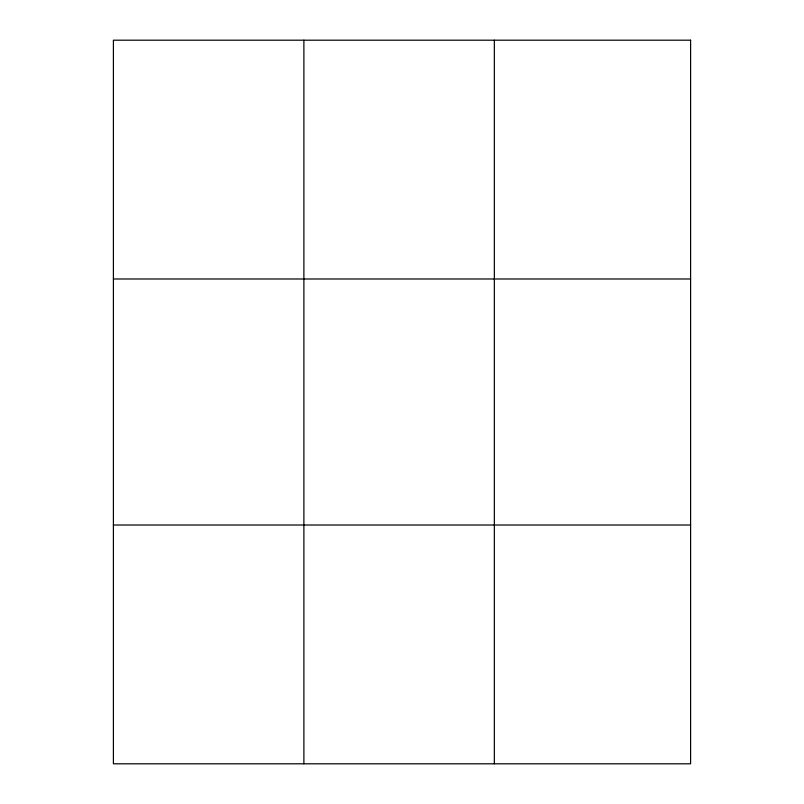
<?xml version="1.0" encoding="UTF-8"?>
<svg xmlns="http://www.w3.org/2000/svg" width="804" height="804" viewBox="0 0 804 804"><rect width="100%" height="100%" fill="white"/><g stroke="black" fill="none" stroke-linecap="round" stroke-linejoin="round"><path stroke-width="1.21" d="M303.882 763.8L303.882 40.2M494.349 763.8L494.349 40.2M113.404 278.988L690.596 278.988M113.404 525.012L690.596 525.012M690.596 40.2L690.596 763.8L113.404 763.8L113.404 40.2L690.596 40.2"/></g></svg>
